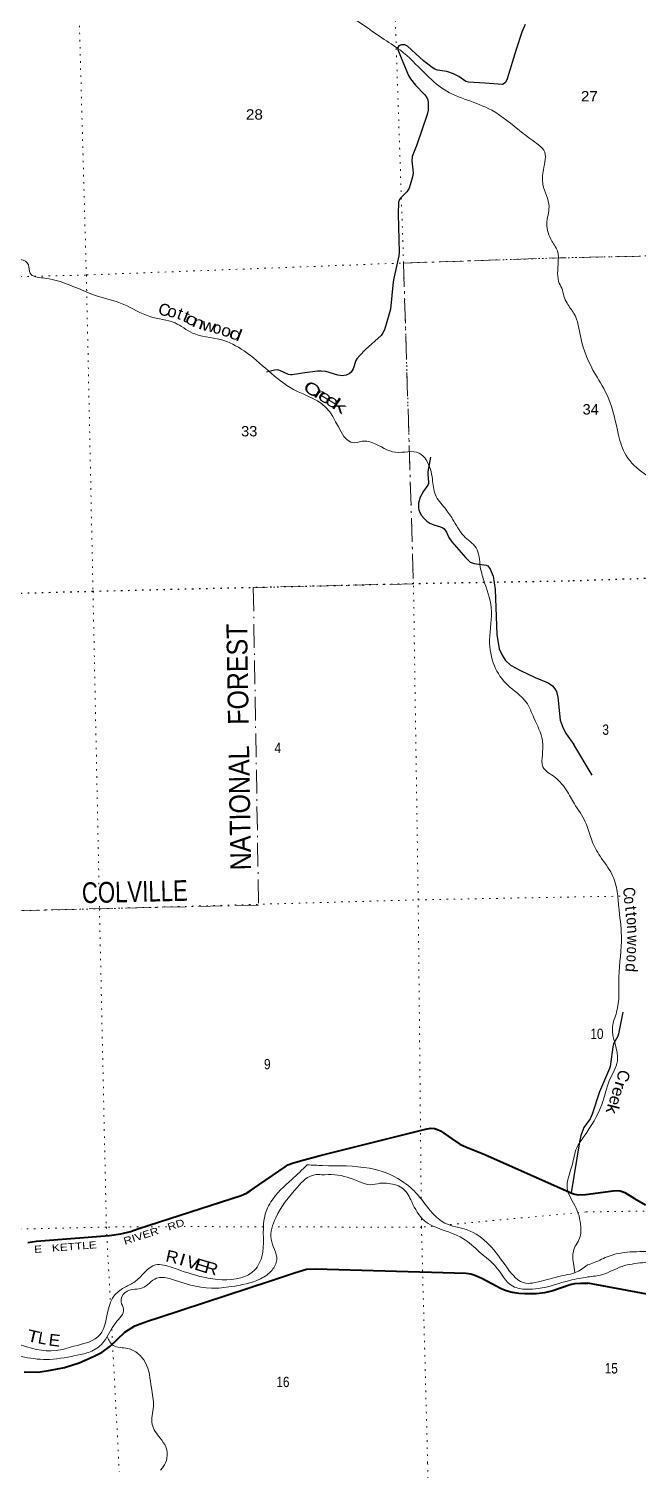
# Model space of a CAD drawing. Header units: feet. Extents: x 485078 to 733631, y 372822 to 564222.
# Drawn here: x 567698 to 577995, y 512884 to 537221 of the extents above; entities that cross this region are included whole.
import ezdxf
from ezdxf.enums import TextEntityAlignment as Align

# ---------------------------------------------------------------- set-up
doc = ezdxf.new("R2010")
doc.units = ezdxf.units.FT
doc.header["$LTSCALE"] = 80
doc.linetypes.add('DOT_DASHED', pattern=[7.7, 5, -1.2, 0.3, -1.2])
doc.linetypes.add('DOTTED', pattern=[1.5, 0.3, -1.2])
for name, color, linetype, lineweight in [('26', 7, 'Continuous', 40), ('27', 7, 'Continuous', 25), ('29', 7, 'Continuous', 25), ('39', 7, 'Continuous', 13), ('41', 7, 'Continuous', 13), ('44', 7, 'DOT_DASHED', 13), ('6', 7, 'DOTTED', 25), ('7', 7, 'DOTTED', 13)]:
    doc.layers.add(name, color=color, linetype=linetype, lineweight=lineweight)

msp = doc.modelspace()

# ---------------------------------------------------------------- linework, layer by layer
at = {"layer": '26'}
for points in [[(567679.36, 516730.5), (567827.29, 516752.27), (569060.08, 516846.1), (569255.15, 516876.55), (569417.83, 516916.95), (569555.67, 516965.57), (571287.24, 517523.18), (571376.18, 517562.06), (571439.53, 517599.35), (571586.94, 517701.26), (572030.16, 518008.61), (572076.78, 518039.36), (572151.31, 518069.19), (572287.81, 518110.09), (572622.73, 518198.48), (574400.32, 518644.56), (574493.49, 518658.36), (574553.12, 518654.63), (574605.29, 518635.98), (574656.16, 518612.34), (574842.25, 518484.18), (574981.68, 518389.88), (575091.66, 518336.3), (575404.94, 518215.28), (576836.87, 517576.44), (576902.76, 517550.87), (576977.29, 517535.95), (577105.22, 517539.58)], [(577105.22, 517539.58), (577571.87, 517600.4), (577659.21, 517604.58), (577691.61, 517600.53), (577722.34, 517590.33), (577766.53, 517570.14), (577934.24, 517471.29), (578119.23, 517365.34)], [(567621.36, 514547.46), (567854.14, 514540.27), (568062.93, 514571.23), (568302.42, 514617), (568550.72, 514699.21), (568803.79, 514811.78), (568936.45, 514879.61), (569069.22, 514971.14), (569322.85, 515213.13), (569490.19, 515320.66), (569684.39, 515395.71), (569912.98, 515467.46), (571779.14, 516082.77), (572188.02, 516219.15), (572392.99, 516275.55), (572539.86, 516285.49), (575089, 516211.42), (575166.73, 516198.82), (575234.56, 516178.16), (575351.24, 516126.07), (575678.03, 515949.02), (575765.42, 515915.51), (575862.75, 515888.94), (575977.77, 515874.19), (576081.46, 515868.76), (576269.74, 515868.29), (576420.27, 515884.22), (576538.12, 515912.55), (576845.33, 516018.93), (576924.47, 516033.55), (577018.46, 516040.91), (577144.42, 516039.71)], [(582506.85, 515066.09), (582463.88, 515054.36), (582310.88, 515030.39), (582183.9, 515014.22), (582112.33, 515009.6), (582010.74, 515004.98), (581924.16, 515004.98), (581782.05, 515021.13), (581591.7, 515051.18), (581442.98, 515091.6), (580863.46, 515326.09), (580677.43, 515379.24), (580528.07, 515410.82), (577144.42, 516039.71)]]:
    msp.add_lwpolyline(points, dxfattribs=at)
at = {"layer": '29'}
msp.add_line((577215.92, 524621.51), (576906.56, 525139.37), dxfattribs=at)
for points in [[(576085.37, 537294.96), (576027.15, 537164.23), (575935.12, 536869.2), (575778.45, 536375.94), (575750.1, 536316.24), (575729.81, 536295.94), (575702.4, 536282.33), (575404.15, 536305.15), (575129.73, 536317.31), (575083.63, 536328.67), (574966.05, 536414.84), (574875.6, 536462.62), (574763.64, 536500.04), (574606.52, 536524.59), (574561.49, 536540.7), (574515.76, 536566.26), (574366.26, 536683.02), (574094.94, 536930.18), (574050.22, 536948.77), (573994.7, 536948.77), (573949.85, 536933.81), (573932.56, 536904.35), (573934.9, 536869.7), (574003.43, 536704.03), (574112.27, 536433.07), (574146.32, 536373.94), (574231.86, 536268.03), (574386.57, 536112.16), (574410.06, 536080.11), (574435.65, 536037.12), (574446.36, 535988.22), (574448.5, 535924.11), (574444.23, 535849.32), (574430.94, 535773.6), (574254.94, 535262.99), (574178.36, 535064), (574167.72, 534992.55), (574186.9, 534837.48), (574191.17, 534784.06), (574181.55, 534722.02), (574144.19, 534587.46), (574122.83, 534529.77), (574087.35, 534469.39), (573981.89, 534369.5), (573960.53, 534337.44), (573944.7, 534294.88), (573938.9, 534092.04), (573957.32, 533447.41), (573950.74, 533386.03), (573871.9, 533034.98), (573855.96, 532947.06), (573808.76, 532486.62), (573789.68, 532409.94), (573706.4, 532136.41), (573678.64, 532087.26), (573649.51, 532043.83), (573388.75, 531807.65), (573289.97, 531704.75), (573240.86, 531647.05), (573224.55, 531619.71), (573177.86, 531479.3), (573143.59, 531424.56), (573111.66, 531393.82), (573060.41, 531370.32), (572996.34, 531363.91), (572922, 531370.92), (572714.45, 531432.29), (572637.39, 531443.15), (572577.78, 531442.97), (572361.98, 531414.66), (572147.47, 531377.8), (572117.58, 531377.8), (572084.75, 531382.03), (571953.14, 531448.32), (571921.11, 531456.86), (571898.77, 531462.12), (571850.64, 531459), (571716.96, 531420.97)], [(574487.93, 529986.29), (574439.96, 529739.84), (574440.23, 529693.89), (574452.77, 529568.88), (574450.64, 529543.24), (574439.24, 529515.63), (574365.61, 529414.07), (574305.42, 529299.63), (574292.61, 529252.62), (574285.06, 529210.84), (574281.93, 529135.09), (574288.34, 529100.9), (574303.29, 529056.02), (574336.09, 529003.27), (574375.9, 528955.59), (574422.88, 528906.44), (574476.27, 528874.38), (574544.23, 528845.52), (574654.58, 528813.48), (574694.09, 528795.32), (574715.38, 528778.72), (574757.09, 528723.73), (574793.39, 528631.85), (574847.94, 528557.75), (575081.9, 528290.16), (575156.43, 528217.28), (575222.27, 528193.18), (575425.82, 528164.75), (575455.4, 528153.18), (575493.84, 528097.62), (575546.44, 527979.53), (575578.25, 527752.6), (575606.77, 526996.95), (575647.59, 526751.36), (575695.46, 526645.81), (575754.37, 526554.76), (575835.4, 526477.94), (576003.87, 526384.65), (576254.38, 526267.88), (576471.3, 526175.45), (576544.51, 526127.38), (576587.22, 526076.09), (576612.84, 526033.35), (576639.25, 525934.31), (576679.21, 525547.89), (576728.16, 525413.64), (576779.94, 525316.94), (576906.56, 525139.37)], [(577736.15, 520618.32), (577660.65, 520251.7), (577650.44, 520213.64), (577576.77, 520080.08), (577564.32, 520032.25), (577528.71, 519737.1), (577521.24, 519699.71), (577511.63, 519664.45), (577341.27, 519272.6), (577215.47, 518896.41), (577182.76, 518818.23), (577075.72, 518667.67)], [(577075.72, 518667.67), (577026.07, 518535.93), (577001.19, 518426.18), (576859.96, 517566.14)]]:
    msp.add_lwpolyline(points, dxfattribs=at)
at = {"layer": '39'}
for points in [[(576436.33, 543491.91), (576854.27, 543131.29), (577420.15, 542966.47), (577858.93, 543006.1), (578041.63, 542865.34), (578272, 542778.02), (578730.62, 542724.83), (579043.56, 542780.61), (579425.96, 542685.67), (579752.65, 542533.1), (580251.7, 542484.63), (580958.05, 542277.58), (581505.09, 542031.46), (581791.04, 541892.4), (582228.84, 541755.84), (582739.49, 541389.64), (583003.56, 540995.08), (583157.06, 540669.57), (583425.34, 540382.4), (584012.82, 539790.67), (584373.01, 539225.57), (584707.94, 538832.18), (585377.85, 538391.65), (586211.57, 537615.67), (586553.7, 537390.46), (587441.78, 536981.89), (587611.46, 536774.09), (587734.54, 536567.55), (587956.2, 536399.08), (588317.62, 536228.87), (588857.62, 535921.87), (589482.02, 535419.85), (590052.87, 534736.73), (590366.32, 534413.85), (590605.49, 534286.17), (590837.44, 534340.62), (591177.58, 534346.23), (591418.66, 534342.1), (591495.61, 534225.93), (591522.11, 533983.37), (591621.37, 533865.53), (591756.24, 533672.74)], [(576650.03, 533366.91), (576637.49, 533445.54), (576536.55, 533636.91), (576450.66, 533930.08), (576488.25, 534219), (576385.78, 534590.67), (576394.19, 534842.21), (576400.22, 535170.67), (576283.54, 535282.52), (576018.59, 535480.91), (575520, 535846.25), (574714.55, 536195.9), (574382.33, 536477.29), (573976.29, 536857.69), (573664.51, 537066.78), (573191.54, 537388.34), (572797.08, 537655.62), (572504.35, 538033.49), (571981.24, 538537.89), (571460.7, 539155.84), (571153.48, 539610.26), (570803.75, 539803.96), (570119.67, 539889.93), (569673.23, 540072.5), (569127.39, 540330.99), (568988.4, 540379.32), (568714.02, 540686.84), (568503.8, 540684.31), (568060.97, 540684.62), (566680.38, 540473.18), (565803.63, 540316.02), (565629.7, 540055.24), (565291.87, 539929.16), (564815.96, 539952.75)], [(546268.17, 535819.42), (546475.02, 535011.24), (546760.97, 534132.64), (546969.02, 533681.19), (547342.93, 532900.59), (547503.96, 532662.47), (547892.17, 532204.51), (548153.88, 531718.27), (548176.39, 531447.43), (548125.83, 530858.2), (548001.31, 529717.49), (547894.15, 529193.35), (547692.23, 528856.72), (547262.67, 528296.14), (546804.85, 527406.39), (546807.19, 527199.77), (547040.19, 526791.66), (547595.18, 525909.33), (548326.5, 525281.78), (548820.44, 525125.38), (549114.3, 525106.61), (549870.24, 525180.18), (550415.37, 525272.24), (550997.84, 525094.1), (551322.96, 524956.48), (551600.91, 524727.81), (551738.22, 524537.58), (551907.93, 524411.18), (552035.26, 524216.58), (552484.5, 523484.94), (552816.88, 523132.63), (553182.58, 522748.94), (553400.77, 522427.5), (554026.75, 521865.54), (554471.97, 521591.74), (554830.42, 521246.33), (555308.79, 520815.51), (555513.45, 520605.1), (555775.19, 520248.55), (555981.78, 519975.38), (556673.92, 519431.7), (557119.58, 519143.73), (557455.66, 518933.38), (557687.27, 518701.52), (558096.41, 518155.06), (558671.91, 517656.36), (559081.26, 517561.78), (559380.25, 517635.99), (559766.23, 517905.44), (560061.68, 518159.89), (560348.36, 518239.8), (560499.7, 518118.9), (560559.31, 517956.63), (560799.23, 517823.31), (561124.36, 517810.8), (561701.88, 517887.05), (561978.07, 517913.95), (562326.44, 517829.62), (562801.37, 517706.7), (563356.47, 517441.71), (563732.15, 517227.24), (563969.21, 517016.31), (564241.43, 516515.72), (564466.56, 515969.57), (564699.96, 515713.54), (564856.27, 515607.19), (565081.36, 515544.63), (565807.47, 515436.09), (566599.02, 515471.02), (566676.46, 515386.31), (566747.68, 515240.61), (566912.22, 515150.53), (567060, 515145.03), (567490.36, 515024.77), (568159.35, 514903.88), (568460.78, 514975.35), (568905.21, 515174.47), (569032.53, 515569.55), (569157.36, 515849.05), (569325.31, 515975.9), (569492.31, 516068.26), (569839.47, 516350.68), (570121.95, 516304.81), (570654.75, 516141.16), (571279.84, 516134.27), (571479.92, 516231.23), (571632.94, 516483.87), (571675.69, 517129.6), (571788.21, 517414.8), (572144.49, 517794.76), (572403.82, 518039.98)], [(564140.59, 535303.31), (564491.05, 535020.46), (564991.57, 534788.92), (565489.74, 534502.6), (565853.38, 534382.27), (565987.06, 534309.46), (566248.07, 534042.05), (566815.84, 533662.66), (567351.06, 533355.21), (567690.4, 533236.15), (567721.1, 533093.24), (567937.85, 533014.92), (568314.75, 532923.38), (568842.93, 532712.97), (569302.39, 532567.28), (569741.37, 532364.21), (570169.4, 532254.01), (570461.75, 532084.85), (570938.33, 531974.15), (571334.45, 531783.92), (572171.44, 531133.33), (572781.7, 530753.25), (573208.27, 530231.64), (573373.17, 530261.13), (573513.62, 530231.08), (573896.69, 530070.84), (574295.52, 530054.96), (574412.2, 529943.11), (574517.87, 529615.81), (574567.94, 529352.23), (574726.45, 529130.24), (574859.59, 528943.93), (575046.3, 528660.01), (575254.68, 528459.85), (575327.3, 528137.9), (575384.93, 527908.69), (575512.37, 527448.64), (575484.74, 526902.68), (575564.97, 526465.46), (575787.26, 526142.13), (576101.55, 525852.07), (576233.08, 525586.68), (576376.33, 525204.12), (576375.62, 524964.99), (576385.97, 524760.65), (576585.53, 524584.52), (576799.45, 524335.9), (576936.81, 524102.85)], [(546282.83, 535039.42), (546599.15, 534068.8), (546979.11, 533223.54), (547334.19, 532594.33), (547768.37, 531957.46), (548000.87, 531565.54), (548025.01, 531242.08), (547847.42, 530379.35), (547691.93, 529324.81), (547524.79, 528975.08), (546994.02, 528156), (546691.83, 527530.51), (546686.02, 527269.54), (546801.69, 526997.42), (547089.3, 526459.43), (547320.63, 526059.06), (547460.3, 525759.2), (547559.95, 525675.19), (547555.08, 525636.54), (547464.32, 525694.49), (547440.7, 525673.48), (547527.28, 525554.61), (547839.58, 525333.39), (548395.28, 525087.85), (548964.25, 524962.73), (549470.69, 524918.94), (549728.94, 524910.3), (549861.64, 524934.72), (550337.67, 525103.64), (550484.7, 525122.43), (550762.24, 525039.94), (550847.78, 524918.94), (551024.48, 524863.75), (551485.62, 524663.4), (551737.66, 524359.24), (551895.79, 524149.39), (552068.27, 523802.2), (552281.68, 523504.93), (552671.92, 523085.99), (553184.61, 522510.46), (553627.34, 522031.35), (554378.42, 521412.51), (555089.85, 520768.12), (555193.92, 520672.09), (555280.01, 520634.26), (555466.61, 520419.23), (555629.95, 520106.2), (555725.86, 519947.09), (556033.33, 519681.14), (557384.13, 518696.08), (557585.51, 518526.09), (558235.74, 517768.33), (558382.54, 517663.5), (558648.4, 517523.03), (559164.22, 517460.47), (559367.43, 517507.39), (559725.89, 517705.59), (559962.93, 517887.29), (560183.03, 518027.92), (560354.84, 517964.41), (560599.16, 517704.45), (560899.27, 517648.15), (561574.53, 517729.47), (561887.81, 517759.14), (562072.45, 517738.58), (562649.14, 517594.54), (563234.5, 517365.66), (563635.11, 517161.38), (563960.1, 516786.55), (564183.23, 516108.62), (564304.77, 515774.02), (564487.38, 515613.44), (564718.72, 515507.1), (565168.89, 515369.47), (565478.28, 515292.03), (566319.44, 515292.04), (566658.15, 515193.23), (566886.24, 515009.89), (567193.06, 514895.9), (568050.72, 514754.58), (568542.06, 514831.47), (568760.9, 514894.03), (568967.23, 515056.68), (569162.07, 515368.94), (569300.45, 515602.26), (569258.13, 515728.6), (569322.19, 515880.56), (569490.25, 515938.51), (569616.95, 515960.72), (569856.51, 516126.28), (570073.03, 516120.91)], [(576650.03, 533366.91), (576635, 533133.4), (576650.6, 532955.57), (576706.48, 532841.41)], [(576706.48, 532841.41), (576792.63, 532586.33), (576909.01, 532416.12), (577023.46, 532006.95), (577271.23, 531385.32), (577486.56, 530998.05), (577663.71, 530361.09), (577789.15, 530018.91), (578100.4, 529706.12), (578580.63, 529458.9), (578961.14, 529355.82), (579315.57, 529005.27), (579632.39, 528605.5), (580019.99, 527978.08), (580376.4, 527514.17), (580783.14, 527300.15), (580960.31, 527011.48), (580949.54, 526709.35), (581288.87, 526525.06), (581257.35, 526234.74), (581310.46, 525626.11), (581426.56, 525239.23), (581516.71, 524829.65), (581617.08, 524298.74), (581793.39, 523943.23), (582012.56, 523335.31), (582225.43, 522856.88), (582392, 522246.06), (582455.09, 521878.56), (582454.76, 521548.49), (582521.89, 520832.76), (582654.92, 520636.51), (583024.46, 520348.98), (583340.53, 520224.59), (583599.69, 519996), (583684.93, 519752.38), (583825.25, 519602.82), (584009.44, 519492.46), (584097.66, 519427.09), (584159.42, 519369.39), (584271.85, 519425.92), (584549.04, 519558.06), (584824.74, 519775.22), (585007.03, 519879.72)], [(576936.81, 524102.85), (577119.85, 523787.22), (577211.6, 523519.41), (577351.97, 523250.38), (577551.68, 522945.88), (577641.93, 522647.67), (577666.61, 522392.94), (577711.58, 521903.64), (577668.96, 521210.4), (577630.68, 520616.46), (577560.03, 520370.27), (577643.46, 519793.57), (577512.57, 519473.49), (577381.69, 519061.26), (577081.14, 518522.93)], [(577081.14, 518522.93), (576956.68, 518326.49), (576878.69, 518036.3), (576796.07, 517638.78), (576947.66, 517308.96), (577025.63, 516944.63), (577015.06, 516828.79), (576906.6, 516608.57), (576899.46, 516381.39), (576924.24, 516220.27)], [(570073.03, 516120.91), (570785.9, 515955.98), (571117.28, 515984.13), (571611.22, 516115.5), (571808.17, 516262.51), (571887.2, 516435.1), (571791.49, 516784.69), (571869.37, 517143.78), (572235.47, 517663.87), (572528.32, 517871.63), (572641.51, 517873.15), (572868.01, 517872.14), (573284.1, 517755.49), (573475.74, 517704.76), (573626.68, 517727.72), (573778.38, 517726.4), (574025.87, 517634.86), (574168.09, 517416.41), (574378.08, 517098.76), (574684.13, 516944.22), (575075.72, 516770.06), (575343.62, 516541.36), (575576.43, 516335.88), (575879.3, 515988.81), (576104.39, 515938.77), (576307.6, 515949.72), (576838.27, 516088.9), (577141.74, 516146.54)], [(572403.82, 518039.98), (572663.02, 518027.83), (573455.06, 517981.72), (573997.44, 517769.73), (574269.63, 517533.07), (574515.61, 517228.71), (574727.16, 517057.02), (575102.79, 516941.12), (575472.32, 516695.35), (575783.92, 516295.78), (576096.57, 516040.42), (576246.63, 516051.37), (576762.16, 516178.5), (576932.74, 516220.32), (577135.65, 516348.95)], [(583124.92, 517295.95), (583086.13, 517087.41), (583189.9, 516542.77), (583242.89, 516290.52), (583188.19, 516058.78), (583047.59, 515758.79), (582832.05, 515692.46), (582519.55, 515727.81), (581897.08, 515885.62), (581280.38, 516061.75), (580770.18, 516168.76), (580007.9, 516447.79), (579524.89, 516622.07), (579277.84, 516620.02), (578992.37, 516615.32), (578657.7, 516644.23), (578352.76, 516594.65), (577911.67, 516571.18), (577503.82, 516499.66), (577248.55, 516388.13), (577135.65, 516348.95)], [(580102.46, 516018.03), (579538.04, 515982.4), (579419.09, 516067.52), (579467.4, 516084.51), (579807.62, 516086.07), (579996.7, 516160.06), (580043.32, 516274.23), (579956.49, 516376.07), (579701.47, 516483.24), (579387.02, 516514.5), (579115.71, 516510.03), (579041.54, 516466.28), (579028.81, 516383.05), (578968.88, 516335.49), (578801.81, 516393.48), (578523.69, 516431.42), (578068.78, 516387.47), (577723.55, 516325.08), (577389.75, 516187.96), (577141.74, 516146.54)], [(569021.15, 515136.45), (569125.28, 514988.86), (569371.46, 514939.83), (569663.72, 514707.85), (569770.15, 514273.48), (569802.06, 513960.39), (569783.15, 513655.84), (569915.59, 513426.95), (570013.26, 513276), (570031.26, 513086.09), (569969.03, 512940.26), (569924.28, 512884.37)]]:
    msp.add_spline(points, degree=3, dxfattribs=at)
at = {"layer": '44'}
msp.add_line((574029.93, 533266.63), (576691.82, 533353.74), dxfattribs=at)
for points in [[(578823.39, 559234.28), (579081.85, 546730.74), (581775.12, 546807.59), (581794.27, 544115.4), (584502.02, 544157.45), (584785.33, 533543.97), (576691.82, 533353.74)], [(574029.93, 533266.63), (574197.25, 527850.16), (571491.58, 527787.26), (571580.4, 522426.57), (560965.53, 522179.49), (560885.9, 524855.02), (557645.96, 524760.26), (557592.21, 527452.55), (557290.96, 527450.26), (557291.29, 527741.45), (554607.33, 527701.28), (554484.94, 533028.31)]]:
    msp.add_lwpolyline(points, dxfattribs=at)
at = {"layer": '6'}
for points in [[(591176.96, 528258.35), (590280.38, 528247.51), (584976.65, 528117.65), (579555.59, 527987.75), (576834.69, 527895.94)], [(576834.69, 527895.94), (574197.25, 527850.16), (568782.75, 527720.08), (563448.93, 527579.32), (557592.21, 527452.55)]]:
    msp.add_lwpolyline(points, dxfattribs=at)
at = {"layer": '7'}
for p, q in [((577689.94, 522575.2), (576974.07, 522564.15)), ((577113.13, 517244.42), (574786.27, 517028.05)), ((571658.1, 516993.62), (570323.34, 516997.47)), ((569099.9, 515264.64), (569226.63, 512862.09))]:
    msp.add_line(p, q, dxfattribs=at)
for points in [[(574328.14, 517473.18), (574277.6, 522514.19), (574197.25, 527850.16), (574029.93, 533266.63), (573853.07, 538491.16), (573793.1, 543838.96), (573630.38, 549240.27), (573384.81, 554574.15), (573172.45, 559090.4)], [(567858.74, 558959.61), (568041.6, 554475.65), (568210.19, 549080.59), (568368.38, 543695.34), (568523.22, 538352.54), (568670.39, 533062.19), (568782.75, 527720.08), (568883.95, 522752.23)], [(576691.82, 533353.74), (579416.32, 533409.71), (584785.33, 533543.97), (590108.27, 533617.48), (591741.71, 533662.85)], [(557150.65, 532741.8), (563354.44, 532932.11), (568678.4, 533064.46), (574029.93, 533266.63), (576691.82, 533353.74)], [(553850.34, 522006.32), (557689.76, 522091.76), (563634.56, 522240.28), (568899.21, 522363.3), (574277.6, 522514.19), (576974.07, 522564.15)], [(568890.99, 522406.77), (568891.97, 522358.46), (569008.92, 516989.31), (569077.05, 515697.81)], [(574437.17, 513004.61), (574333.03, 516985.9), (574331.28, 517160.24)], [(577113.13, 517244.42), (579822.71, 517286.32), (583123.72, 517287.86)], [(570028.8, 516995.64), (569008.92, 516989.31), (564060.76, 516876.84)], [(574523.03, 517003.57), (574333.03, 516985.9), (571833.17, 516993.11)], [(574437.17, 513004.61), (574470.75, 511639.11), (574680.92, 506257.75), (574884.72, 500979.39), (575071.23, 495660.18)]]:
    msp.add_lwpolyline(points, dxfattribs=at)

# ---------------------------------------------------------------- texts
at = {"layer": '27', "width": 1.25}
for s, rotation, p in [('RIVER   RD', 17.85, (569321.27, 516689.4)), ('E   KETTLE', 4.353, (567792.48, 516551.62))]:
    msp.add_text(s, height=120, rotation=rotation, dxfattribs=at).set_placement(p)
at = {"layer": '41'}
for s, rotation, p in [('C', 345.1, (569962.99, 532380.61)), ('t', 276.643, (577775.78, 522360.6)), ('t', 276.643, (577783.93, 522257.76)), ('d', 265.686, (577782.21, 521375.73)), ('C', 254.963, (577648.22, 519566.88)), ('L', 349.313, (567913.85, 515015.32))]:
    msp.add_text(s, height=200, rotation=rotation, dxfattribs=at).set_placement(p, align=Align.CENTER)
for s, rotation, width, p in [('o', 345.077, 1.05, (570097.89, 532353.97)), ('t', 340.744, 1.05, (570222.38, 532319.17)), ('t', 337.617, 1.15, (570323.01, 532276.01)), ('o', 334.164, 1.35, (570412.41, 532226.45)), ('n', 340.663, 1.3, (570533.03, 532170.24)), ('w', 347.297, 1.15, (570719.9, 532114.24)), ('o', 350.227, 0.95, (570866.58, 532075.51)), ('o', 342.765, 1.1, (571008.67, 532030.47)), ('d', 338.77, 1.4, (571158.87, 531976.69)), ('C', 326.439, 1.4, (572427.84, 531056.93)), ('r', 329.092, 1.7, (572558.38, 530983.24)), ('e', 329.092, 1.5, (572657.6, 530923.87)), ('e', 328.979, 1.5, (572779.14, 530850.76)), ('k', 327.35, 1.75, (572896.69, 530770.97)), ('C', 275.625, 0.85, (577744.87, 522635.19)), ('o', 275.443, 0.85, (577756.94, 522499.19)), ('o', 276.643, 0.85, (577801.07, 522144.89)), ('n', 275.553, 0.95, (577807.96, 522009.54)), ('w', 268.344, 0.9, (577808.13, 521830.72)), ('o', 266.04, 0.8, (577797.62, 521531.11)), ('o', 266.04, 0.8, (577804.33, 521667.92)), ('e', 255.601, 1.05, (577559.64, 519293.03)), ('r', 253.423, 1.25, (577599.38, 519412.32)), ('e', 255.781, 1.05, (577514.43, 519147.62)), ('k', 255.869, 1.2, (577465.62, 519007.34)), ('R', 347.32, 1.1, (570100.72, 516388.89)), ('I', 343.358, 1.3, (570266.49, 516345.02)), ('V', 341.656, 1.15, (570434.94, 516292.64)), ('E', 342.741, 1.35, (570591.15, 516243.81)), ('R', 345.092, 1.15, (570758.43, 516196.51)), ('T', 347.004, 1.25, (567750.63, 515047.06)), ('E', 353.187, 1.1, (568120.54, 514979.66))]:
    msp.add_text(s, height=200, rotation=rotation, dxfattribs=dict(at, width=width)).set_placement(p, align=Align.CENTER)
at = {"layer": '44'}
for s, rotation, width, p in [('NATIONAL   FOREST', 90.949, 0.9, (571454.88, 523016.07)), ('COLVILLE', 1.333, 0.8, (568598.8, 522457.19))]:
    msp.add_text(s, height=350, rotation=rotation, dxfattribs=dict(at, width=width)).set_placement(p)
at = {"layer": '7'}
for s, width, p in [('27', 1.1, (577026.66, 535994.4)), ('34', 1.05, (577055.42, 530708.57)), ('3', 0.85, (577390.64, 525299.76)), ('10', 0.85, (577187.45, 520164.5)), ('15', 0.85, (577429.29, 514516.66))]:
    msp.add_text(s, height=175, dxfattribs=dict(at, width=width)).set_placement(p)
for s, width, p in [('28', 1.1, (571509.81, 535687.46)), ('33', 1.05, (571422.19, 530339.09)), ('4', 0.85, (571905.71, 524991.7)), ('9', 0.85, (571727.99, 519652.88)), ('16', 0.85, (571991.66, 514287.05))]:
    msp.add_text(s, height=175, dxfattribs=dict(at, width=width)).set_placement(p, align=Align.CENTER)

doc.saveas('drawing.dxf')
